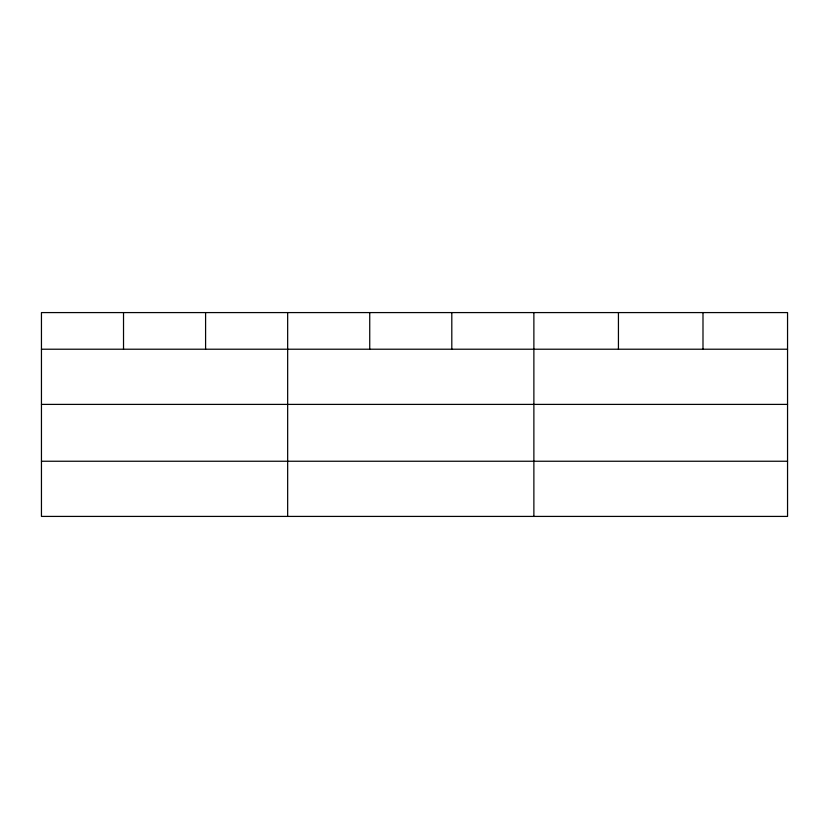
<?xml version="1.0" encoding="UTF-8"?>
<svg xmlns="http://www.w3.org/2000/svg" width="829" height="829" viewBox="0 0 829 829"><rect width="100%" height="100%" fill="white"/><g stroke="black" fill="none" stroke-linecap="round" stroke-linejoin="round"><path stroke-width="1.24" d="M787.55 404.397L787.55 312.585L41.45 312.585L41.45 516.415L787.55 516.415L787.55 404.397L41.45 404.397M41.45 349.216L787.55 349.216M41.45 461.245L787.55 461.245M702.992 312.585L702.992 349.216M618.434 312.585L618.434 349.216M533.876 312.585L533.876 516.415M451.805 312.585L451.805 349.216M369.734 312.585L369.734 349.216M287.663 312.585L287.663 516.415M205.592 312.585L205.592 349.216M123.521 312.585L123.521 349.216"/></g></svg>
